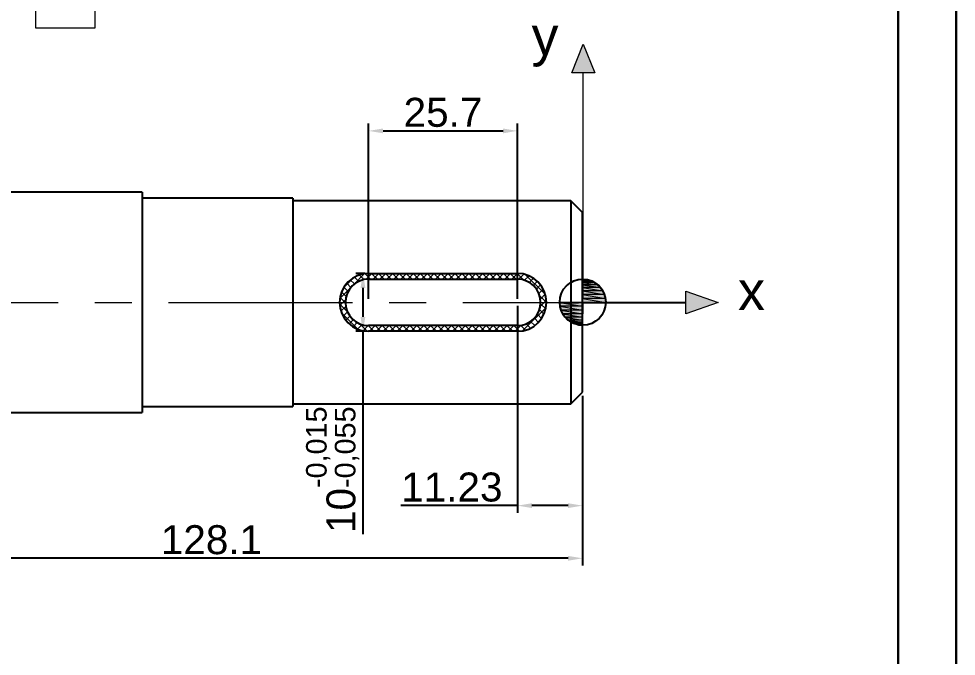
# Model space of a CAD drawing. Header units: inches. Extents: x 12 to 2456, y 1 to 1260.
# Drawn here: x 2294.2 to 2456, y 153.4 to 263.5 of the extents above; entities that cross this region are included whole.
import ezdxf

# ---------------------------------------------------------------- set-up
doc = ezdxf.new("R2010")
doc.units = ezdxf.units.IN
doc.header["$MEASUREMENT"] = 0
doc.linetypes.add('CENTER', pattern=[50.8, 31.75, -6.35, 6.35, -6.35])
for name, color, linetype, lineweight in [('Duong _dam', 7, 'Continuous', 30), ('Duong_manh', 3, 'Continuous', 5), ('Duong_tam', 3, 'CENTER', 5), ('Luong_du_gc', 1, 'Continuous', 5)]:
    doc.layers.add(name, color=color, linetype=linetype, lineweight=lineweight)
doc.styles.get("Standard").update_dxf_attribs({"font": 'arial.ttf'})
doc.dimstyles.new('Copy(2) of ISO-25', dxfattribs={"dimtxt": 5, "dimasz": 2.5, "dimexe": 1.25, "dimexo": 0.625, "dimtad": 1, "dimtxsty": 'Standard', "dimcen": 2.5, "dimadec": 0, "dimazin": 0, "dimtfac": 1, "dimtmove": 0, "dimatfit": 3, "dimfxl": 1, "dimfrac": 2, "dimarcsym": 0})

# ---------------------------------------------------------------- blocks, each defined once
blk = doc.blocks.new('*D102')
at = {"layer": 'Defpoints', "color": 0, "transparency": 16777216}
for p in [(2380.27, 214.5), (2391.5, 199), (2380.27, 179.41)]:
    blk.add_point(p, dxfattribs=at)
at = {"layer": 'Duong_manh', "color": 0, "lineweight": -2, "transparency": 16777216}
for p, q in [((2380.27, 213.88), (2380.27, 178.16)), ((2391.5, 198.38), (2391.5, 178.16)), ((2380.27, 179.41), (2360.11, 179.41)), ((2389, 179.41), (2382.77, 179.41))]:
    blk.add_line(p, q, dxfattribs=at)
at = {"layer": 'Duong_manh', "color": 0, "transparency": 16777216}
for points in [[(2382.77, 179.83), (2382.77, 179), (2380.27, 179.41)], [(2389, 179.83), (2389, 179), (2391.5, 179.41)]]:
    blk.add_solid(points, dxfattribs=at)
at = {"layer": 'Duong_manh', "color": 0, "transparency": 16777216, "insert": (2368.94, 182.59), "char_height": 5, "attachment_point": 5}
blk.add_mtext('11.23', dxfattribs=at)
blk = doc.blocks.new('*D103')
at = {"layer": 'Defpoints', "color": 0, "transparency": 16777216}
for p in [(2263.4, 215.36), (2391.5, 199), (2263.4, 170.32)]:
    blk.add_point(p, dxfattribs=at)
at = {"layer": 'Duong_manh', "color": 0, "lineweight": -2, "transparency": 16777216}
for p, q in [((2263.4, 214.74), (2263.4, 169.07)), ((2391.5, 198.38), (2391.5, 169.07)), ((2389, 170.32), (2265.9, 170.32))]:
    blk.add_line(p, q, dxfattribs=at)
at = {"layer": 'Duong_manh', "color": 0, "transparency": 16777216}
for points in [[(2265.9, 170.74), (2265.9, 169.91), (2263.4, 170.32)], [(2389, 170.74), (2389, 169.91), (2391.5, 170.32)]]:
    blk.add_solid(points, dxfattribs=at)
at = {"layer": 'Duong_manh', "color": 0, "transparency": 16777216, "insert": (2327.45, 173.5), "char_height": 5, "attachment_point": 5}
blk.add_mtext('128.1', dxfattribs=at)
blk = doc.blocks.new('*D105')
at = {"layer": 'Defpoints', "color": 0, "transparency": 16777216}
for p in [(2380.27, 244.1), (2354.56, 214.5), (2380.27, 214.5)]:
    blk.add_point(p, dxfattribs=at)
at = {"layer": 'Duong_manh', "color": 0, "lineweight": -2, "transparency": 16777216}
for p, q in [((2354.56, 215.13), (2354.56, 245.35)), ((2380.27, 215.13), (2380.27, 245.35)), ((2357.06, 244.1), (2377.77, 244.1))]:
    blk.add_line(p, q, dxfattribs=at)
at = {"layer": 'Duong_manh', "color": 0, "transparency": 16777216}
for points in [[(2357.06, 244.51), (2357.06, 243.68), (2354.56, 244.1)], [(2377.77, 244.51), (2377.77, 243.68), (2380.27, 244.1)]]:
    blk.add_solid(points, dxfattribs=at)
at = {"layer": 'Duong_manh', "color": 0, "transparency": 16777216, "insert": (2367.41, 247.27), "char_height": 5, "attachment_point": 5}
blk.add_mtext('25.7', dxfattribs=at)
blk = doc.blocks.new('*D96')
at = {"layer": 'Defpoints', "color": 0, "transparency": 16777216}
for p in [(2354.56, 219.5), (2353.59, 209.5), (2354.56, 209.5)]:
    blk.add_point(p, dxfattribs=at)
at = {"layer": 'Duong_manh', "color": 0, "lineweight": -2, "transparency": 16777216}
for p, q in [((2353.94, 219.5), (2352.34, 219.5)), ((2353.59, 217), (2353.59, 212)), ((2353.94, 209.5), (2352.34, 209.5)), ((2353.59, 209.5), (2353.59, 174.51))]:
    blk.add_line(p, q, dxfattribs=at)
at = {"layer": 'Duong_manh', "color": 0, "transparency": 16777216}
for points in [[(2353.18, 217), (2354.01, 217), (2353.59, 219.5)], [(2353.18, 212), (2354.01, 212), (2353.59, 209.5)]]:
    blk.add_solid(points, dxfattribs=at)
at = {"layer": 'Duong_manh', "color": 0, "transparency": 16777216, "insert": (2348.07, 185.61), "char_height": 5, "attachment_point": 5, "rotation": 90}
blk.add_mtext('10{\\C3;{}{\\H0.71x;\\C3;\\S-0,015^ -0,055;}{{}}}', dxfattribs=at)

msp = doc.modelspace()

# ---------------------------------------------------------------- hatches: boundary and pattern name
at = {"layer": 'Duong_manh', "lineweight": 0}
h = msp.add_hatch(color=0, dxfattribs=at)
h.dxf.hatch_style = 2
h.paths.add_polyline_path([(2391.623, 259.075), (2393.598, 254.108), (2389.647, 254.108)])
at = {"layer": 'Duong_manh'}
h = msp.add_hatch(color=0, dxfattribs=at)
h.dxf.hatch_style = 2
h.paths.add_polyline_path([(2391.5, 218.508), (2392.177, 218.451), (2391.5, 218.451)])
h = msp.add_hatch(color=0, dxfattribs=at)
h.paths.add_polyline_path([(2392.177, 218.451), (2391.5, 218.451), (2392.855, 218.225)])
h.paths.add_polyline_path([(2391.5, 218.451), (2392.855, 218.225), (2391.5, 218.225)])
h = msp.add_hatch(color=0, dxfattribs=at)
h.paths.add_polyline_path([(2392.855, 218.225), (2391.5, 218.225), (2393.476, 217.943)])
h.paths.add_polyline_path([(2391.5, 218.225), (2393.476, 217.943), (2391.5, 217.943)])
h = msp.add_hatch(color=0, dxfattribs=at)
h.paths.add_polyline_path([(2393.476, 217.943), (2391.5, 217.943), (2394.04, 217.548)])
h.paths.add_polyline_path([(2391.5, 217.943), (2394.04, 217.548), (2391.5, 217.548)])
h = msp.add_hatch(color=0, dxfattribs=at)
h.paths.add_polyline_path([(2394.04, 217.548), (2391.5, 217.548), (2394.548, 217.04)])
h.paths.add_polyline_path([(2391.5, 217.548), (2394.548, 217.04), (2391.5, 217.04)])
h = msp.add_hatch(color=0, dxfattribs=at)
h.paths.add_polyline_path([(2394.548, 217.04), (2391.5, 217.04), (2394.943, 216.476)])
h.paths.add_polyline_path([(2391.5, 217.04), (2394.943, 216.476), (2391.5, 216.476)])
h = msp.add_hatch(color=0, dxfattribs=at)
h.paths.add_polyline_path([(2394.943, 216.476), (2391.5, 216.476), (2395.225, 215.855)])
h.paths.add_polyline_path([(2391.5, 216.476), (2395.225, 215.855), (2391.5, 215.855)])
h = msp.add_hatch(color=0, dxfattribs=at)
h.paths.add_polyline_path([(2395.225, 215.855), (2391.5, 215.855), (2395.451, 215.177)])
h.paths.add_polyline_path([(2391.5, 215.855), (2395.451, 215.177), (2391.5, 215.177)])
at = {"layer": 'Duong_manh', "lineweight": 0}
h = msp.add_hatch(color=0, dxfattribs=at)
h.dxf.hatch_style = 2
h.paths.add_polyline_path([(2414.89, 214.472), (2409.302, 212.496), (2409.302, 216.447)])
at = {"layer": 'Duong_manh'}
h = msp.add_hatch(color=0, dxfattribs=at)
h.paths.add_polyline_path([(2391.5, 214.5), (2387.492, 214.5), (2391.5, 213.823)])
h.paths.add_polyline_path([(2387.492, 214.5), (2391.5, 213.823), (2387.549, 213.823)])
h = msp.add_hatch(color=0, dxfattribs=at)
h.paths.add_polyline_path([(2391.5, 213.823), (2387.549, 213.823), (2391.5, 213.145)])
h.paths.add_polyline_path([(2387.549, 213.823), (2391.5, 213.145), (2387.775, 213.145)])
h = msp.add_hatch(color=0, dxfattribs=at)
h.paths.add_polyline_path([(2395.451, 215.177), (2391.5, 215.177), (2395.508, 214.5)])
h.paths.add_polyline_path([(2391.5, 215.177), (2395.508, 214.5), (2391.5, 214.5)])
h = msp.add_hatch(color=0, dxfattribs=at)
h.paths.add_polyline_path([(2391.5, 213.145), (2387.775, 213.145), (2391.5, 212.524)])
h.paths.add_polyline_path([(2387.775, 213.145), (2391.5, 212.524), (2388.057, 212.524)])
h = msp.add_hatch(color=0, dxfattribs=at)
h.paths.add_polyline_path([(2391.5, 212.524), (2388.057, 212.524), (2391.5, 211.96)])
h.paths.add_polyline_path([(2388.057, 212.524), (2391.5, 211.96), (2388.452, 211.96)])
h = msp.add_hatch(color=0, dxfattribs=at)
h.paths.add_polyline_path([(2391.5, 211.96), (2388.452, 211.96), (2391.5, 211.452)])
h.paths.add_polyline_path([(2388.452, 211.96), (2391.5, 211.452), (2388.904, 211.452)])
h = msp.add_hatch(color=0, dxfattribs=at)
h.paths.add_polyline_path([(2391.5, 211.452), (2388.904, 211.452), (2391.5, 211.057)])
h.paths.add_polyline_path([(2388.904, 211.452), (2391.5, 211.057), (2389.524, 211.057)])
h = msp.add_hatch(color=0, dxfattribs=at)
h.paths.add_polyline_path([(2391.5, 211.057), (2389.524, 211.057), (2391.5, 210.775)])
h.paths.add_polyline_path([(2389.524, 211.057), (2391.5, 210.775), (2390.145, 210.775)])
h = msp.add_hatch(color=0, dxfattribs=at)
h.paths.add_polyline_path([(2390.145, 210.775), (2390.823, 210.549), (2391.5, 210.549)])
h.paths.add_polyline_path([(2390.823, 210.549), (2391.5, 210.549), (2391.5, 210.492)])
h = msp.add_hatch(color=0, dxfattribs=at)
h.dxf.hatch_style = 2
h.paths.add_polyline_path([(2390.145, 210.775), (2391.5, 210.775), (2391.5, 210.549)])
at = {"layer": 'Luong_du_gc'}
h = msp.add_hatch(dxfattribs=at)
h.set_pattern_fill('ANSI37', color=1, scale=0.266667)
h.set_pattern_definition([(45, (-272.5167, 1181.5583), (-0.59868374, 0.59868374), []), (135, (-272.5167, 1181.5583), (-0.59868374, -0.59868374), [])])
h.paths.add_polyline_path([(2263.397, 221.362), (2227.4, 221.362, 0.4569157), (2221.462, 214.5), (2222.475, 214.5, -0.0072855), (2222.452, 214.644, -0.4568718), (2227.4, 220.362), (2263.397, 220.362, -0.457085), (2268.348, 214.643, -0.0072555), (2268.325, 214.5), (2269.338, 214.5, 0.4570773)])
h.paths.add_polyline_path([(2269.338, 214.5), (2268.325, 214.5, -0.3641388), (2263.4, 210.362), (2227.404, 210.362, -0.3643453), (2222.475, 214.5), (2221.462, 214.5, 0.3726108), (2227.404, 209.362), (2263.4, 209.362, 0.3724212)])
h.paths.add_polyline_path([(2380.266, 219.5), (2354.562, 219.5, 0.4142136), (2349.562, 214.5), (2350.562, 214.5, -0.4142136), (2354.562, 218.5), (2380.266, 218.5, -0.4142136), (2384.266, 214.5), (2385.266, 214.5, 0.4142136)])
h.paths.add_polyline_path([(2350.562, 214.5), (2349.562, 214.5, 0.4142136), (2354.562, 209.5), (2380.266, 209.5, 0.4142136), (2385.266, 214.5), (2384.266, 214.5, -0.4142136), (2380.266, 210.5), (2354.562, 210.5, -0.4142136)])

# ---------------------------------------------------------------- linework, layer by layer
at = {"layer": 'Duong _dam', "color": 0}
for p, q in [((2456, 842), (2456, 1)), ((2446, 832), (2446, 11))]:
    msp.add_line(p, q, dxfattribs=at)
at = {"layer": 'Duong _dam', "color": 0, "linetype": 'Continuous', "lineweight": 25}
for p, q in [((2315.5, 233.5), (2274.5, 233.5)), ((2315.5, 233.5), (2315.5, 214.5)), ((2341.5, 232.5), (2315.5, 232.5)), ((2341.5, 232.5), (2341.5, 214.5)), ((2389.5, 232), (2341.5, 232)), ((2391.5, 230), (2389.5, 232)), ((2389.5, 232), (2389.5, 214.5)), ((2391.5, 199), (2391.5, 230)), ((2354.562, 219.5), (2380.266, 219.5)), ((2354.562, 218.5), (2380.266, 218.5)), ((2315.5, 214.5), (2315.5, 195.5)), ((2341.5, 214.5), (2341.5, 196.5)), ((2389.5, 214.5), (2389.5, 197)), ((2380.266, 210.5), (2354.562, 210.5)), ((2380.266, 209.5), (2354.562, 209.5)), ((2389.5, 197), (2391.5, 199)), ((2315.5, 196.5), (2341.5, 196.5)), ((2341.5, 197), (2389.5, 197)), ((2274.5, 195.5), (2315.5, 195.5))]:
    msp.add_line(p, q, dxfattribs=at)
at = {"layer": 'Duong _dam', "color": 0}
msp.add_lwpolyline([(2391.5, 214.5), (2391.5, 212.524)], dxfattribs=at)
msp.add_lwpolyline([(2391.5, 214.5), (2391.5, 212.524)], dxfattribs=at)
at = {"layer": 'Duong _dam', "color": 0, "linetype": 'Continuous', "lineweight": 25}
for centre, radius, start, end in [((2354.562, 214.5), 5, 90, 180), ((2354.562, 214.5), 4, 90, 180), ((2380.266, 214.5), 5, 0, 90), ((2380.266, 214.5), 4, 0, 90), ((2354.562, 214.5), 5, 180, 270), ((2354.562, 214.5), 4, 180, 270), ((2380.266, 214.5), 5, 270, 360), ((2380.266, 214.5), 4, 270, 360)]:
    msp.add_arc(centre, radius, start, end, dxfattribs=at)
at = {"layer": 'Duong_manh', "color": 0, "lineweight": 0}
msp.add_line((2391.623, 215.177), (2391.623, 254.108), dxfattribs=at)
at = {"layer": 'Duong_manh', "color": 0}
msp.add_lwpolyline([(2297.146, 270.899), (2307.341, 270.899), (2307.341, 261.809), (2297.146, 261.809)], close=True, dxfattribs=at)
at = {"layer": 'Duong_manh', "color": 0, "lineweight": 0}
for points in [[(2391.623, 259.075), (2393.598, 254.108), (2389.647, 254.108)], [(2391.5, 218.508), (2392.177, 218.451), (2391.5, 218.451)], [(2392.177, 218.451), (2391.5, 218.451), (2392.855, 218.225)], [(2391.5, 218.451), (2392.855, 218.225), (2391.5, 218.225)], [(2392.855, 218.225), (2391.5, 218.225), (2393.476, 217.943)], [(2391.5, 218.225), (2393.476, 217.943), (2391.5, 217.943)], [(2393.476, 217.943), (2391.5, 217.943), (2394.04, 217.548)], [(2391.5, 217.943), (2394.04, 217.548), (2391.5, 217.548)], [(2394.04, 217.548), (2391.5, 217.548), (2394.548, 217.04)], [(2391.5, 217.548), (2394.548, 217.04), (2391.5, 217.04)], [(2394.548, 217.04), (2391.5, 217.04), (2394.943, 216.476)], [(2391.5, 217.04), (2394.943, 216.476), (2391.5, 216.476)], [(2394.943, 216.476), (2391.5, 216.476), (2395.225, 215.855)], [(2391.5, 216.476), (2395.225, 215.855), (2391.5, 215.855)], [(2395.225, 215.855), (2391.5, 215.855), (2395.451, 215.177)], [(2391.5, 215.855), (2395.451, 215.177), (2391.5, 215.177)], [(2414.89, 214.472), (2409.302, 212.496), (2409.302, 216.447)], [(2391.5, 214.5), (2387.492, 214.5), (2391.5, 213.823)], [(2387.492, 214.5), (2391.5, 213.823), (2387.549, 213.823)], [(2391.5, 213.823), (2387.549, 213.823), (2391.5, 213.145)], [(2387.549, 213.823), (2391.5, 213.145), (2387.775, 213.145)], [(2395.451, 215.177), (2391.5, 215.177), (2395.508, 214.5)], [(2391.5, 215.177), (2395.508, 214.5), (2391.5, 214.5)], [(2391.5, 213.145), (2387.775, 213.145), (2391.5, 212.524)], [(2387.775, 213.145), (2391.5, 212.524), (2388.057, 212.524)], [(2391.5, 212.524), (2388.057, 212.524), (2391.5, 211.96)], [(2388.057, 212.524), (2391.5, 211.96), (2388.452, 211.96)], [(2391.5, 211.96), (2388.452, 211.96), (2391.5, 211.452)], [(2388.452, 211.96), (2391.5, 211.452), (2388.904, 211.452)], [(2391.5, 211.452), (2388.904, 211.452), (2391.5, 211.057)], [(2388.904, 211.452), (2391.5, 211.057), (2389.524, 211.057)], [(2391.5, 211.057), (2389.524, 211.057), (2391.5, 210.775)], [(2389.524, 211.057), (2391.5, 210.775), (2390.145, 210.775)], [(2390.145, 210.775), (2390.823, 210.549), (2391.5, 210.549)], [(2390.145, 210.775), (2391.5, 210.775), (2391.5, 210.549)], [(2390.823, 210.549), (2391.5, 210.549), (2391.5, 210.492)]]:
    msp.add_lwpolyline(points, close=True, dxfattribs=at)
at = {"layer": 'Duong_manh', "color": 0, "lineweight": 25}
msp.add_lwpolyline([(2391.5, 214.472), (2409.302, 214.472)], dxfattribs=at)
msp.add_circle((2391.528, 214.528), 3.979, dxfattribs=at)
at = {"layer": 'Duong_tam', "color": 0}
msp.add_line((2167.646, 214.5), (2402.763, 214.5), dxfattribs=at)
at = {"layer": 'Duong_tam', "color": 0, "lineweight": 25}
msp.add_lwpolyline([(2387.494, 214.483), (2390.826, 214.472)], dxfattribs=at)

# ---------------------------------------------------------------- texts
at = {"layer": 'Duong_manh', "color": 0, "lineweight": 0, "attachment_point": 1}
for s, insert, char_height in [('y', (2382.695, 263.825), 6.667), ('{\\fArial|b0|i0|c0;x}', (2418.333, 219.826), 6.66714)]:
    msp.add_mtext(s, dxfattribs=dict(at, insert=insert, char_height=char_height))

# ---------------------------------------------------------------- dimensions: what is measured, and where the dimension line sits
at = {"layer": 'Duong_manh', "color": 0}
for base, p1, p2, text, picture, middle in [((2380.266, 244.097), (2354.562, 214.5), (2380.266, 214.5), '25.7', '*D105', (2367.414, 247.275)), ((2263.398, 170.325), (2391.5, 199), (2263.398, 215.36), '128.1', '*D103', (2327.449, 173.502)), ((2380.266, 179.415), (2391.5, 199), (2380.266, 214.5), '11.23', '*D102', (2368.94, 182.594))]:
    dim = msp.add_linear_dim(base=base, p1=p1, p2=p2, text=text, dimstyle='Copy(2) of ISO-25', dxfattribs=at)
    dim.commit()
    dim.dimension.update_dxf_attribs({"geometry": picture, "text_midpoint": middle})
dim = msp.add_linear_dim(base=(2353.594, 209.5), p1=(2354.562, 219.5), p2=(2354.562, 209.5), angle=90, text='10{\\C3;{}{\\H0.71x;\\C3;\\S-0,015^ -0,055;}{{}}}', dimstyle='Copy(2) of ISO-25', override={"dimtp": -0.015, "dimtm": 0.055, "dimtdec": 3, "dimtzin": 8}, dxfattribs=at)
dim.commit()
dim.dimension.update_dxf_attribs({"geometry": '*D96', "text_midpoint": (2353.594, 185.609), "dimtype": 160})

doc.saveas('drawing.dxf')
